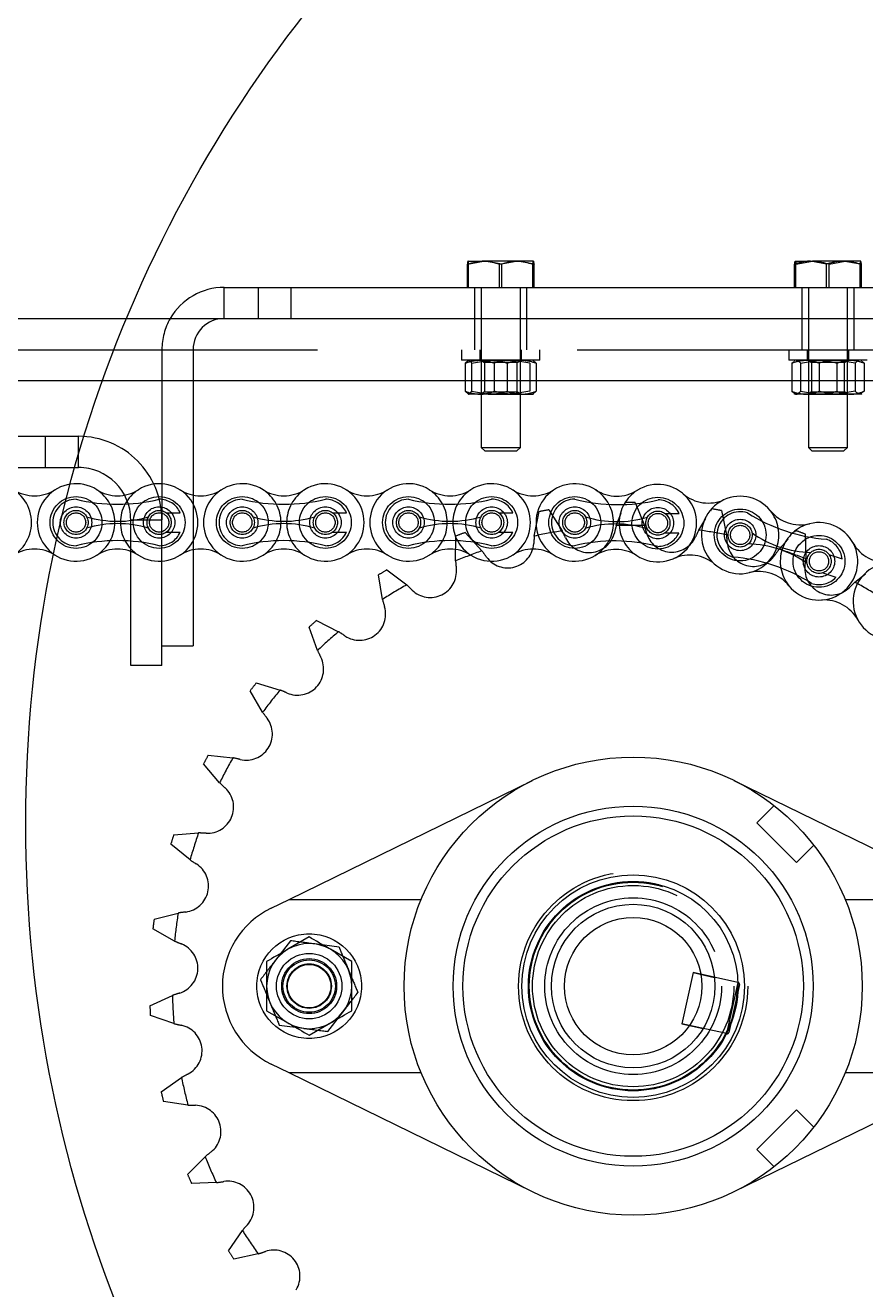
# Model space of a CAD drawing. Header units: metres. Extents: x 0 to 21025, y 0 to 14850.
# Drawn here: x 5627.9 to 5756.3, y 13640.7 to 13833.9 of the extents above; entities that cross this region are included whole.
import ezdxf

# ---------------------------------------------------------------- set-up
doc = ezdxf.new("R2010")
doc.units = ezdxf.units.M
doc.header["$LTSCALE"] = 25
doc.linetypes.add('HIDDEN2', pattern=[4.7625, 3.175, -1.5875])
doc.linetypes.add('PHANTOM', pattern=[63.5, 31.75, -6.35, 6.35, -6.35, 6.35, -6.35])
for name, color, linetype in [('SL4', 4, 'Continuous'), ('SRE', 2, 'PHANTOM'), ('ST1', 7, 'HIDDEN2')]:
    doc.layers.add(name, color=color, linetype=linetype)

msp = doc.modelspace()

# ---------------------------------------------------------------- linework, layer by layer
at = {"layer": 'SL4'}
for p, q in [((5695.407, 13797.449), (5697.858, 13797.896)), ((5695.407, 13793.896), (5695.407, 13797.449)), ((5695.499, 13797.896), (5695.496, 13797.894)), ((5695.502, 13797.896), (5697.858, 13797.896)), ((5702.855, 13797.896), (5697.858, 13797.896)), ((5700.309, 13797.449), (5702.855, 13797.896)), ((5700.309, 13793.896), (5700.309, 13797.449)), ((5705.496, 13797.896), (5702.855, 13797.896)), ((5705.401, 13793.896), (5705.401, 13797.449)), ((5705.499, 13797.896), (5705.496, 13797.896)), ((5705.502, 13797.894), (5705.499, 13797.896)), ((5705.591, 13793.896), (5705.591, 13797.449)), ((5745.4, 13793.896), (5745.4, 13797.449)), ((5745.502, 13797.896), (5748.154, 13797.896)), ((5745.604, 13797.449), (5748.154, 13797.896)), ((5745.604, 13793.896), (5745.604, 13797.449)), ((5753.151, 13797.896), (5748.154, 13797.896)), ((5750.704, 13797.449), (5753.151, 13797.896)), ((5750.704, 13793.896), (5750.704, 13797.449)), ((5755.496, 13797.896), (5753.151, 13797.896)), ((5755.502, 13797.894), (5755.499, 13797.896)), ((5755.598, 13793.896), (5755.598, 13797.449)), ((5658.261, 13789.133), (5658.261, 13793.896)), ((5658.261, 13793.896), (5663.499, 13793.896)), ((5663.499, 13789.133), (5663.499, 13793.896)), ((5663.499, 13793.896), (5668.499, 13793.896)), ((5668.499, 13789.133), (5668.499, 13793.896)), ((5668.499, 13793.896), (5823.739, 13793.896)), ((4878.736, 13789.133), (5823.739, 13789.133)), ((5668.499, 13789.133), (5823.739, 13789.133)), ((5828.736, 13779.608), (4878.736, 13779.608)), ((5668.169, 13700.383), (5705.358, 13718.574)), ((5736.115, 13718.574), (5773.303, 13700.383)), ((5665.414, 13699.036), (5668.169, 13700.383)), ((5668.169, 13700.383), (5688.341, 13700.383)), ((5753.131, 13700.383), (5773.303, 13700.383)), ((5671.236, 13694.639), (5667.986, 13692.762)), ((5677.736, 13690.886), (5674.486, 13692.762)), ((5664.736, 13683.381), (5667.986, 13681.504)), ((5671.236, 13679.628), (5674.486, 13681.504)), ((5668.169, 13673.883), (5665.414, 13675.231)), ((5688.341, 13673.883), (5668.169, 13673.883)), ((5705.358, 13655.693), (5668.169, 13673.883)), ((5773.303, 13673.883), (5736.115, 13655.693)), ((5773.303, 13673.883), (5753.131, 13673.883))]:
    msp.add_line(p, q, dxfattribs=at)
for radius in [35, 27.5, 26, 17, 16, 12.5, 10.5]:
    msp.add_circle((5720.736, 13687.133), radius, dxfattribs=at)
for centre, radius, start, end in [((5658.261, 13784.371), 9.525, 90, 150), ((5671.236, 13687.133), 13.25, 116.06522, 243.93478), ((5671.236, 13687.133), 6.5, 60, 120), ((5671.236, 13687.133), 6.5, 120, 180), ((5671.236, 13687.133), 6.5, 0, 60), ((5671.236, 13687.133), 6.5, 180, 240), ((5671.236, 13687.133), 6.5, 300, 0), ((5671.236, 13687.133), 6.5, 240, 300)]:
    msp.add_arc(centre, radius, start, end, dxfattribs=at)
for points, knots in [([(5695.502, 13797.896), (5695.494, 13797.891), (5695.462, 13797.87), (5695.431, 13797.632), (5695.407, 13797.449)], [0, 0, 0, 0, 0.2318493, 1, 1, 1, 1]), ([(5697.858, 13797.896), (5697.916, 13797.895), (5698.744, 13797.889), (5699.555, 13797.661), (5700.309, 13797.449)], [0, 0, 0, 0, 0.0702006, 1, 1, 1, 1]), ([(5702.855, 13797.896), (5702.916, 13797.895), (5703.775, 13797.889), (5704.618, 13797.661), (5705.401, 13797.449)], [0, 0, 0, 0, 0.0702006, 1, 1, 1, 1]), ([(5705.401, 13797.449), (5705.425, 13797.632), (5705.457, 13797.87), (5705.489, 13797.891), (5705.496, 13797.896)], [0, 0, 0, 0, 0.7681507, 1, 1, 1, 1]), ([(5705.496, 13797.896), (5705.521, 13797.84), (5705.554, 13797.768), (5705.584, 13797.505), (5705.591, 13797.449)], [0, 0, 0, 0, 0.78899924, 1, 1, 1, 1]), ([(5745.4, 13797.449), (5745.407, 13797.505), (5745.44, 13797.768), (5745.475, 13797.84), (5745.502, 13797.896)], [0, 0, 0, 0, 0.2110008, 1, 1, 1, 1]), ([(5745.502, 13797.896), (5745.51, 13797.891), (5745.545, 13797.87), (5745.578, 13797.632), (5745.604, 13797.449)], [0, 0, 0, 0, 0.2318493, 1, 1, 1, 1]), ([(5748.154, 13797.896), (5748.214, 13797.895), (5749.075, 13797.889), (5749.919, 13797.661), (5750.704, 13797.449)], [0, 0, 0, 0, 0.0702006, 1, 1, 1, 1]), ([(5753.151, 13797.896), (5753.209, 13797.895), (5754.035, 13797.889), (5754.845, 13797.661), (5755.598, 13797.449)], [0, 0, 0, 0, 0.0702006, 1, 1, 1, 1]), ([(5755.598, 13797.449), (5755.572, 13797.632), (5755.538, 13797.87), (5755.504, 13797.891), (5755.496, 13797.896)], [0, 0, 0, 0, 0.7681507, 1, 1, 1, 1]), ([(5674.486, 13692.762), (5674.409, 13692.807), (5673.312, 13693.441), (5672.236, 13694.062), (5671.236, 13694.639)], [0, 0, 0, 0, 0.0702148, 1, 1, 1, 1]), ([(5667.986, 13692.762), (5667.909, 13692.718), (5666.812, 13692.084), (5665.736, 13691.463), (5664.736, 13690.886)], [0, 0, 0, 0, 0.0702148, 1, 1, 1, 1]), ([(5664.736, 13690.886), (5664.736, 13689.948), (5664.736, 13688.71), (5664.736, 13687.44), (5664.736, 13687.133)], [0, 0, 0, 0, 0.7581486, 1, 1, 1, 1]), ([(5677.736, 13687.133), (5677.736, 13687.44), (5677.736, 13688.71), (5677.736, 13689.948), (5677.736, 13690.886)], [0, 0, 0, 0, 0.2418514, 1, 1, 1, 1]), ([(5664.736, 13687.133), (5664.736, 13686.147), (5664.736, 13684.876), (5664.736, 13683.654), (5664.736, 13683.381)], [0, 0, 0, 0, 0.7762867, 1, 1, 1, 1]), ([(5677.736, 13683.381), (5677.736, 13683.654), (5677.736, 13684.876), (5677.736, 13686.147), (5677.736, 13687.133)], [0, 0, 0, 0, 0.2237133, 1, 1, 1, 1]), ([(5667.986, 13681.504), (5668.063, 13681.46), (5669.161, 13680.826), (5670.236, 13680.205), (5671.236, 13679.628)], [0, 0, 0, 0, 0.0702148, 1, 1, 1, 1]), ([(5674.486, 13681.504), (5674.563, 13681.549), (5675.661, 13682.182), (5676.736, 13682.803), (5677.736, 13683.381)], [0, 0, 0, 0, 0.0702148, 1, 1, 1, 1])]:
    msp.add_open_spline(points, degree=3, knots=knots, dxfattribs=at)
at = {"layer": 'SRE'}
msp.add_circle((5828.736, 13711.954), 200.805, dxfattribs=at)
at = {"layer": 'ST1'}
for p, q in [((5695.596, 13793.896), (5695.596, 13797.449)), ((5700.688, 13797.449), (5698.142, 13797.896)), ((5700.688, 13793.896), (5700.688, 13797.449)), ((5705.591, 13797.449), (5703.14, 13797.896)), ((5750.294, 13797.449), (5747.847, 13797.896)), ((5750.294, 13793.896), (5750.294, 13797.449)), ((5755.393, 13797.449), (5752.844, 13797.896)), ((5755.393, 13793.896), (5755.393, 13797.449)), ((5658.261, 13789.133), (5658.261, 13793.896)), ((5663.499, 13789.133), (5663.499, 13793.896)), ((5696.499, 13793.896), (5696.499, 13789.133)), ((5697.499, 13793.896), (5697.499, 13769.45)), ((5703.499, 13769.45), (5703.499, 13793.896)), ((5704.499, 13789.133), (5704.499, 13793.896)), ((5746.499, 13793.896), (5746.499, 13789.133)), ((5747.499, 13793.896), (5747.499, 13769.45)), ((5753.499, 13769.45), (5753.499, 13793.896)), ((5754.499, 13789.133), (5754.499, 13793.896)), ((5696.499, 13789.133), (5696.499, 13784.371)), ((5704.499, 13784.371), (5704.499, 13789.133)), ((5746.499, 13789.133), (5746.499, 13784.371)), ((5754.499, 13784.371), (5754.499, 13789.133)), ((4878.736, 13784.371), (5878.736, 13784.371)), ((5648.736, 13784.371), (5648.736, 13758.373)), ((5653.499, 13784.371), (5653.499, 13739.133)), ((5694.499, 13784.371), (5694.499, 13782.771)), ((5697.299, 13784.371), (5697.299, 13782.771)), ((5703.699, 13782.771), (5703.699, 13784.371)), ((5706.499, 13782.771), (5706.499, 13784.371)), ((5744.499, 13784.371), (5744.499, 13782.771)), ((5747.299, 13784.371), (5747.299, 13782.771)), ((5753.699, 13782.771), (5753.699, 13784.371)), ((5702.277, 13782.771), (5694.499, 13782.771)), ((5695.082, 13782.324), (5695.571, 13782.771)), ((5695.082, 13782.324), (5695.082, 13778.017)), ((5696.061, 13782.324), (5698.769, 13782.771)), ((5696.061, 13782.324), (5696.061, 13778.017)), ((5697.499, 13782.771), (5697.499, 13782.745)), ((5697.499, 13782.771), (5697.999, 13782.421)), ((5703.499, 13782.745), (5697.499, 13782.745)), ((5697.499, 13782.745), (5697.999, 13782.395)), ((5698.9, 13782.421), (5697.999, 13782.421)), ((5697.999, 13782.421), (5697.999, 13782.395)), ((5702.098, 13782.395), (5697.999, 13782.395)), ((5697.999, 13782.395), (5697.999, 13777.921)), ((5702.999, 13782.421), (5698.9, 13782.421)), ((5699.52, 13782.324), (5699.52, 13778.017)), ((5701.478, 13782.324), (5701.478, 13778.017)), ((5702.999, 13782.395), (5702.098, 13782.395)), ((5704.937, 13782.324), (5702.228, 13782.771)), ((5706.499, 13782.771), (5702.277, 13782.771)), ((5702.999, 13782.421), (5703.499, 13782.771)), ((5702.999, 13782.395), (5703.499, 13782.745)), ((5702.999, 13782.395), (5702.999, 13782.421)), ((5702.999, 13777.921), (5702.999, 13782.395)), ((5703.499, 13782.745), (5703.499, 13782.771)), ((5704.937, 13782.324), (5704.937, 13778.017)), ((5705.916, 13782.324), (5705.426, 13782.771)), ((5705.916, 13782.324), (5705.916, 13778.017)), ((5752.664, 13782.771), (5744.499, 13782.771)), ((5744.958, 13782.324), (5745.353, 13782.583)), ((5744.958, 13782.324), (5744.958, 13778.017)), ((5745.499, 13782.771), (5745.308, 13782.661)), ((5746.323, 13782.324), (5749.094, 13782.771)), ((5746.323, 13782.324), (5746.323, 13778.017)), ((5747.499, 13782.771), (5747.999, 13782.421)), ((5747.499, 13782.771), (5747.499, 13782.745)), ((5753.499, 13782.745), (5747.499, 13782.745)), ((5747.499, 13782.745), (5747.999, 13782.395)), ((5748.772, 13782.421), (5747.999, 13782.421)), ((5747.999, 13782.421), (5747.999, 13782.395)), ((5752.225, 13782.395), (5747.999, 13782.395)), ((5747.999, 13782.395), (5747.999, 13777.921)), ((5752.999, 13782.421), (5748.772, 13782.421)), ((5749.134, 13782.324), (5749.134, 13778.017)), ((5751.864, 13782.324), (5751.864, 13778.017)), ((5754.674, 13782.324), (5751.904, 13782.771)), ((5752.999, 13782.395), (5752.225, 13782.395)), ((5756.499, 13782.771), (5752.664, 13782.771)), ((5752.999, 13782.421), (5753.499, 13782.771)), ((5752.999, 13782.395), (5753.499, 13782.745)), ((5752.999, 13782.395), (5752.999, 13782.421)), ((5752.999, 13777.921), (5752.999, 13782.395)), ((5753.499, 13782.745), (5753.499, 13782.771)), ((5754.674, 13782.324), (5754.674, 13778.017)), ((5755.689, 13782.661), (5755.499, 13782.771)), ((5756.04, 13782.324), (5755.644, 13782.583)), ((5756.04, 13782.324), (5756.04, 13778.017)), ((5878.736, 13779.608), (4878.736, 13779.608)), ((5695.082, 13778.017), (5695.571, 13777.571)), ((5698.769, 13777.571), (5695.571, 13777.571)), ((5696.061, 13778.017), (5698.769, 13777.571)), ((5697.999, 13777.946), (5697.499, 13777.596)), ((5697.999, 13777.921), (5697.499, 13777.571)), ((5698.581, 13777.596), (5697.499, 13777.596)), ((5697.999, 13777.946), (5702.999, 13777.946)), ((5697.999, 13777.921), (5702.999, 13777.921)), ((5698.58, 13777.596), (5703.499, 13777.596)), ((5703.697, 13777.571), (5698.769, 13777.571)), ((5704.937, 13778.017), (5702.228, 13777.571)), ((5703.499, 13777.596), (5702.999, 13777.946)), ((5703.499, 13777.571), (5702.999, 13777.921)), ((5703.697, 13777.571), (5705.495, 13777.571)), ((5705.916, 13778.017), (5705.426, 13777.571)), ((5744.958, 13778.017), (5745.641, 13777.571)), ((5745.308, 13777.681), (5745.499, 13777.571)), ((5745.641, 13777.571), (5745.499, 13777.571)), ((5749.094, 13777.571), (5745.641, 13777.571)), ((5746.323, 13778.017), (5749.094, 13777.571)), ((5747.999, 13777.946), (5747.499, 13777.596)), ((5747.999, 13777.921), (5747.499, 13777.571)), ((5747.499, 13777.596), (5748.427, 13777.596)), ((5747.999, 13777.946), (5752.999, 13777.946)), ((5747.999, 13777.921), (5752.999, 13777.921)), ((5748.427, 13777.596), (5753.499, 13777.596)), ((5753.952, 13777.571), (5749.094, 13777.571)), ((5754.674, 13778.017), (5751.904, 13777.571)), ((5753.499, 13777.596), (5752.999, 13777.946)), ((5753.499, 13777.571), (5752.999, 13777.921)), ((5755.499, 13777.571), (5753.952, 13777.571)), ((5756.04, 13778.017), (5755.357, 13777.571)), ((5755.499, 13777.571), (5755.689, 13777.681)), ((5625.974, 13771.136), (5630.974, 13771.136)), ((5630.974, 13766.373), (5630.974, 13771.136)), ((5630.974, 13771.136), (5635.974, 13771.136)), ((5635.974, 13766.373), (5635.974, 13771.136)), ((5697.499, 13769.45), (5703.499, 13769.45)), ((5697.499, 13769.45), (5698.053, 13768.896)), ((5698.053, 13768.896), (5702.944, 13768.896)), ((5702.944, 13768.896), (5703.499, 13769.45)), ((5747.499, 13769.45), (5753.499, 13769.45)), ((5747.499, 13769.45), (5748.053, 13768.896)), ((5748.053, 13768.896), (5752.944, 13768.896)), ((5752.944, 13768.896), (5753.499, 13769.45)), ((5625.974, 13766.373), (5630.974, 13766.373)), ((5630.974, 13766.373), (5635.974, 13766.373)), ((5719.427, 13760.722), (5719.545, 13761.024)), ((5721.045, 13761.033), (5722.476, 13757.512)), ((5649.421, 13759.449), (5651.545, 13759.449)), ((5674.821, 13759.449), (5676.945, 13759.449)), ((5700.221, 13759.449), (5702.345, 13759.449)), ((5705.635, 13755.895), (5706.37, 13759.624)), ((5707.845, 13759.9), (5709.882, 13756.691)), ((5718.156, 13757.486), (5718.907, 13759.398)), ((5725.632, 13759.34), (5727.756, 13759.323)), ((5732.588, 13759.774), (5732.758, 13760.049)), ((5734.235, 13759.79), (5735.015, 13756.07)), ((5643.974, 13736.136), (5643.974, 13758.373)), ((5643.974, 13758.373), (5648.736, 13758.373)), ((5648.736, 13736.136), (5648.736, 13758.373)), ((5730.759, 13756.816), (5731.839, 13758.563)), ((5649.421, 13756.497), (5651.545, 13756.497)), ((5674.821, 13756.497), (5676.945, 13756.497)), ((5693.6, 13752.093), (5693.658, 13755.893)), ((5695.059, 13756.429), (5697.636, 13753.635)), ((5700.221, 13756.497), (5702.345, 13756.497)), ((5725.609, 13756.388), (5727.732, 13756.371)), ((5743.041, 13753.907), (5744.414, 13755.432)), ((5745.368, 13756.491), (5745.584, 13756.731)), ((5746.992, 13756.212), (5747.094, 13752.413)), ((5750.646, 13753.084), (5752.66, 13752.41)), ((5682.437, 13746.204), (5681.815, 13749.953)), ((5683.098, 13750.73), (5686.133, 13748.442)), ((5749.71, 13750.284), (5751.725, 13749.611)), ((5754.605, 13748.851), (5756.229, 13750.106)), ((5672.505, 13738.416), (5671.224, 13741.994)), ((5672.347, 13742.988), (5675.742, 13741.278)), ((5648.736, 13739.133), (5653.499, 13739.133)), ((5648.736, 13736.136), (5643.974, 13736.136)), ((5664.123, 13728.98), (5662.224, 13732.272)), ((5663.152, 13733.45), (5666.797, 13732.374)), ((5655.807, 13722.424), (5659.586, 13722.016)), ((5657.561, 13718.199), (5655.104, 13721.098)), ((5742.273, 13714.727), (5739.628, 13712.082)), ((5650.549, 13710.263), (5654.34, 13710.536)), ((5745.685, 13706.025), (5739.628, 13712.082)), ((5653.03, 13706.419), (5650.094, 13708.834)), ((5745.685, 13706.025), (5748.33, 13708.67)), ((5647.547, 13697.359), (5651.228, 13698.304)), ((5650.674, 13694.02), (5647.355, 13695.871)), ((5668.361, 13694.066), (5666.078, 13691.088)), ((5675.803, 13693.09), (5672.082, 13693.578)), ((5729.901, 13689.196), (5728.168, 13681.386)), ((5729.901, 13689.196), (5733.164, 13688.472)), ((5736.735, 13687.68), (5729.901, 13689.196)), ((5736.735, 13687.68), (5735.001, 13679.87)), ((5736.974, 13687.37), (5735.348, 13680.049)), ((5736.735, 13687.68), (5736.784, 13687.669)), ((5646.898, 13684.126), (5650.351, 13685.714)), ((5650.57, 13681.399), (5646.974, 13682.628)), ((5674.111, 13680.2), (5676.395, 13683.178)), ((5666.67, 13681.177), (5670.39, 13680.689)), ((5728.168, 13681.386), (5731.431, 13680.662)), ((5735.001, 13679.87), (5728.168, 13681.386)), ((5735.05, 13679.859), (5735.001, 13679.87)), ((5648.621, 13670.99), (5651.735, 13673.169)), ((5652.722, 13668.963), (5648.964, 13669.53)), ((5739.628, 13662.184), (5745.685, 13668.242)), ((5748.33, 13665.597), (5745.685, 13668.242)), ((5739.628, 13662.184), (5742.273, 13659.54)), ((5652.663, 13658.373), (5655.338, 13661.073)), ((5657.059, 13657.11), (5653.26, 13656.997)), ((5658.892, 13646.68), (5661.042, 13649.814)), ((5663.443, 13646.223), (5659.726, 13645.433))]:
    msp.add_line(p, q, dxfattribs=at)
for centre, radius in [((5635.614, 13757.973), 3.96), ((5648.314, 13757.973), 3.96), ((5661.014, 13757.973), 3.96), ((5673.714, 13757.973), 3.96), ((5686.414, 13757.973), 3.96), ((5699.114, 13757.973), 3.96), ((5711.814, 13757.973), 3.96), ((5724.513, 13757.873), 3.96), ((5635.614, 13757.973), 2.398), ((5635.614, 13757.973), 1.845), ((5635.614, 13757.973), 1.476), ((5648.314, 13757.973), 2.399), ((5648.314, 13757.973), 1.845), ((5648.314, 13757.973), 1.476), ((5661.014, 13757.973), 2.398), ((5661.014, 13757.973), 1.845), ((5661.014, 13757.973), 1.476), ((5673.714, 13757.973), 2.398), ((5673.714, 13757.973), 1.845), ((5673.714, 13757.973), 1.476), ((5686.414, 13757.973), 2.398), ((5686.414, 13757.973), 1.845), ((5686.414, 13757.973), 1.476), ((5699.114, 13757.973), 2.398), ((5699.114, 13757.973), 1.845), ((5699.114, 13757.973), 1.476), ((5711.814, 13757.973), 2.398), ((5711.814, 13757.973), 1.845), ((5711.814, 13757.973), 1.476), ((5724.513, 13757.873), 2.399), ((5724.513, 13757.873), 1.845), ((5724.513, 13757.873), 1.476), ((5737.084, 13756.061), 3.96), ((5737.084, 13756.061), 2.399), ((5737.084, 13756.061), 1.845), ((5737.084, 13756.061), 1.476), ((5749.128, 13752.035), 3.96), ((5749.128, 13752.035), 2.398), ((5749.128, 13752.035), 1.845), ((5749.128, 13752.035), 1.476), ((5720.736, 13687.133), 17.5), ((5720.736, 13687.133), 16), ((5720.736, 13687.133), 16), ((5720.736, 13687.133), 16), ((5720.736, 13687.133), 15.875), ((5720.736, 13687.133), 15.375), ((5720.736, 13687.133), 13.5), ((5720.736, 13687.133), 13.5), ((5671.236, 13687.133), 8), ((5671.236, 13687.133), 5), ((5671.236, 13687.133), 4.2), ((5671.236, 13687.133), 4), ((5671.236, 13687.133), 3.4), ((5671.236, 13687.133), 3.309)]:
    msp.add_circle(centre, radius, dxfattribs=at)
for centre, radius, start, end in [((5658.261, 13784.371), 9.525, 150, 180), ((5658.261, 13784.371), 4.763, 90, 180), ((5635.974, 13758.373), 12.762, 0, 90), ((5635.974, 13758.373), 8, 0, 90), ((5622.914, 13757.973), 5.905, 243.64084, 90), ((5629.264, 13767.966), 5.92, 237.56669, 302.43331), ((5635.614, 13757.973), 5.92, 57.56669, 302.43331), ((5641.964, 13767.966), 5.92, 237.56669, 302.43331), ((5635.614, 13757.973), 5.92, 302.43331, 57.56669), ((5648.314, 13757.973), 5.92, 122.43331, 237.56669), ((5648.314, 13757.973), 5.92, 237.56669, 122.43331), ((5654.664, 13767.966), 5.92, 237.56669, 302.43331), ((5661.014, 13757.973), 5.92, 57.56669, 302.43331), ((5667.364, 13767.966), 5.92, 237.56669, 302.43331), ((5661.014, 13757.973), 5.92, 302.43326, 57.56674), ((5673.714, 13757.973), 5.92, 122.43326, 237.56674), ((5673.714, 13757.973), 5.92, 237.56669, 122.43331), ((5680.064, 13767.966), 5.92, 237.56669, 302.43331), ((5686.414, 13757.973), 5.92, 57.56669, 302.43331), ((5692.764, 13767.966), 5.92, 237.56669, 302.43331), ((5686.414, 13757.973), 5.92, 302.43326, 57.56674), ((5699.114, 13757.973), 5.92, 122.43326, 237.56674), ((5699.114, 13757.973), 5.92, 237.56669, 122.43331), ((5705.464, 13767.966), 5.92, 237.56669, 302.43331), ((5711.814, 13757.973), 5.92, 57.11209, 301.97871), ((5711.814, 13757.973), 5.92, 301.97865, 57.11214), ((5718.243, 13767.916), 5.92, 237.11209, 301.97871), ((5724.513, 13757.873), 5.92, 121.97869, 237.1121), ((5724.513, 13757.873), 5.92, 237.11209, 121.97871), ((5635.614, 13757.973), 3.552, 90, 270), ((5641.964, 13787.07), 26.322, 256.04015, 283.95985), ((5648.314, 13757.973), 3.552, 24.55336, 90), ((5661.014, 13757.973), 3.552, 90, 270), ((5667.364, 13787.07), 26.322, 256.04015, 283.95985), ((5673.714, 13757.973), 3.552, 24.55336, 90), ((5686.414, 13757.973), 3.552, 90, 270), ((5692.764, 13787.07), 26.322, 256.04015, 283.95985), ((5699.114, 13757.973), 3.552, 24.55336, 90), ((5711.814, 13757.973), 3.552, 89.5454, 269.5454), ((5718.394, 13787.019), 26.322, 255.58555, 283.50525), ((5720.736, 13687.133), 73.9, 89.76077, 90.92376), ((5724.513, 13757.873), 3.552, 24.09876, 89.5454), ((5732.224, 13766.858), 5.92, 229.36751, 294.23413), ((5737.084, 13756.061), 5.92, 39.08188, 283.9485), ((5641.964, 13774.326), 16.175, 252.993, 287.007), ((5667.364, 13774.326), 16.175, 252.993, 287.007), ((5692.764, 13774.326), 16.175, 252.993, 287.007), ((5720.736, 13687.133), 73.9, 100.04648, 101.20948), ((5718.293, 13774.275), 16.175, 252.5384, 286.5524), ((5720.736, 13687.133), 73.9, 79.47506, 80.63805), ((5737.084, 13756.061), 3.552, 71.51519, 251.51519), ((5752.331, 13781.644), 26.322, 237.55534, 265.47504), ((5737.084, 13756.061), 5.92, 283.94849, 39.08189), ((5746.274, 13763.526), 5.92, 219.08188, 283.9485), ((5641.964, 13741.621), 16.175, 72.993, 107.007), ((5667.364, 13741.621), 16.175, 72.993, 107.007), ((5692.764, 13741.621), 16.175, 72.993, 107.007), ((5718.034, 13741.571), 16.175, 72.5384, 106.5524), ((5738.243, 13751.64), 20.92, 163.77434, 166.95162), ((5720.736, 13687.133), 70.4, 88.5839, 92.10063), ((5702.461, 13751.427), 20.92, 13.73292, 16.9102), ((5749.479, 13747.478), 20.92, 153.48862, 156.6659), ((5720.736, 13687.133), 70.4, 78.29818, 81.81492), ((5749.128, 13752.035), 5.92, 103.94842, 219.08196), ((5749.128, 13752.035), 5.92, 219.08188, 103.9485), ((5641.964, 13728.877), 26.322, 76.04015, 103.95985), ((5648.314, 13757.973), 3.552, 270, 335.44664), ((5667.364, 13728.877), 26.322, 76.04015, 103.95985), ((5673.714, 13757.973), 3.552, 270, 335.44664), ((5692.764, 13728.877), 26.322, 76.04015, 103.95985), ((5720.736, 13687.133), 73.9, 110.3322, 111.49519), ((5699.114, 13757.973), 3.552, 270, 335.44664), ((5726.443, 13753.73), 20.92, 174.06005, 177.23733), ((5720.736, 13687.133), 70.4, 98.86961, 102.38635), ((5691.274, 13747.13), 20.92, 24.01863, 27.19591), ((5713.992, 13757.371), 4, 205.55516, 345.41508), ((5717.933, 13728.827), 26.322, 75.58555, 103.50525), ((5726.641, 13757.447), 4, 195.26945, 335.12937), ((5724.513, 13757.873), 3.552, 269.5454, 334.99203), ((5714.234, 13753.657), 20.92, 3.4472, 6.62448), ((5739.101, 13755.262), 4, 184.98373, 324.84365), ((5748.291, 13769.557), 16.175, 234.50819, 268.52219), ((5720.736, 13687.133), 73.9, 69.18934, 70.35233), ((5749.128, 13752.035), 3.552, 6.06855, 71.51519), ((5759.504, 13757.738), 5.92, 208.79625, 273.66287), ((5629.264, 13747.98), 5.92, 57.56669, 122.43331), ((5641.964, 13747.98), 5.92, 57.56669, 122.43331), ((5654.664, 13747.98), 5.92, 57.56669, 122.43331), ((5667.364, 13747.98), 5.92, 57.56669, 122.43331), ((5680.064, 13747.98), 5.92, 57.56669, 122.43331), ((5692.764, 13747.98), 5.92, 57.56669, 122.43331), ((5720.736, 13687.133), 70.4, 109.15533, 112.67206), ((5681.035, 13740.905), 20.92, 34.30435, 37.48162), ((5701.559, 13755.038), 4, 215.84088, 355.7008), ((5705.464, 13747.98), 5.92, 57.56669, 122.43331), ((5718.084, 13747.93), 5.92, 57.11209, 121.97871), ((5729.373, 13747.076), 5.92, 49.36751, 114.23413), ((5737.921, 13738.539), 16.175, 54.50819, 88.52219), ((5759.792, 13741.376), 20.92, 143.20291, 146.38019), ((5720.736, 13687.133), 70.4, 68.01247, 71.52921), ((5714.46, 13753.678), 20.92, 184.34577, 187.52304), ((5733.881, 13726.452), 26.322, 57.55534, 85.47504), ((5750.971, 13750.888), 4, 174.69802, 314.55794), ((5726.217, 13753.749), 20.92, 353.16149, 356.33877), ((5760.261, 13745.922), 5.92, 18.51062, 263.37724), ((5720.736, 13687.133), 73.9, 120.61791, 121.78091), ((5689.742, 13750.522), 4, 226.12659, 5.98651), ((5739.938, 13744.57), 5.92, 39.08188, 103.9485), ((5749.128, 13752.035), 3.552, 251.51519, 316.96183), ((5720.736, 13687.133), 70.4, 119.44104, 122.95778), ((5672.072, 13732.952), 20.92, 44.59006, 47.76734), ((5768.85, 13733.53), 20.92, 132.91719, 136.09447), ((5720.736, 13687.133), 70.4, 57.72676, 61.24349), ((5702.679, 13751.488), 20.92, 194.63148, 197.80876), ((5749.885, 13740.219), 5.92, 28.79625, 93.66287), ((5678.922, 13743.969), 4, 236.41231, 16.27223), ((5720.736, 13687.133), 73.9, 130.90363, 132.06662), ((5720.736, 13687.133), 70.4, 129.72676, 133.24349), ((5664.672, 13723.527), 20.92, 54.87577, 58.05305), ((5691.478, 13747.23), 20.92, 204.91719, 208.09447), ((5669.445, 13735.59), 4, 246.69802, 26.55794), ((5720.736, 13687.133), 73.9, 141.18934, 142.35233), ((5720.736, 13687.133), 70.4, 140.01247, 143.52921), ((5659.075, 13712.931), 20.92, 65.16149, 68.33877), ((5661.617, 13725.653), 4, 256.98373, 36.84365), ((5681.218, 13741.04), 20.92, 215.20291, 218.38019), ((5720.736, 13687.133), 73.9, 151.47506, 152.63805), ((5720.736, 13687.133), 70.4, 150.29818, 153.81492), ((5655.46, 13701.506), 20.92, 75.4472, 78.62448), ((5672.227, 13733.117), 20.92, 225.48862, 228.6659), ((5655.689, 13714.477), 4, 267.26945, 47.12937), ((5720.736, 13687.133), 70.4, 160.5839, 164.10063), ((5653.942, 13689.62), 20.92, 85.73292, 88.9102), ((5720.736, 13687.133), 73.9, 161.76077, 162.92376), ((5651.852, 13702.423), 4, 277.55516, 57.41508), ((5664.796, 13723.717), 20.92, 235.77434, 238.95162), ((5720.736, 13687.133), 73.9, 172.04648, 173.20948), ((5720.736, 13687.133), 70.4, 170.86961, 174.38635), ((5654.572, 13677.653), 20.92, 96.01863, 99.19591), ((5659.163, 13713.14), 20.92, 246.06005, 249.23733), ((5650.229, 13689.878), 4, 287.84088, 67.7008), ((5736.729, 13687.425), 0.25, 347.48512, 77.48512), ((5657.328, 13665.992), 20.92, 106.30435, 109.48162), ((5720.736, 13687.133), 70.4, 181.15533, 184.67206), ((5720.736, 13687.133), 73.9, 182.3322, 183.49519), ((5655.509, 13701.728), 20.92, 256.34577, 259.52304), ((5650.872, 13677.244), 4, 298.12659, 77.98651), ((5735.104, 13680.103), 0.25, 257.48512, 347.48512), ((5662.122, 13655.009), 20.92, 116.59006, 119.76734), ((5720.736, 13687.133), 70.4, 191.44104, 194.95778), ((5720.736, 13687.133), 73.9, 192.61791, 193.78091), ((5653.951, 13689.846), 20.92, 266.63148, 269.80876), ((5653.761, 13664.928), 4, 308.41231, 88.27223), ((5668.8, 13645.059), 20.92, 126.87577, 130.05305), ((5720.736, 13687.133), 70.4, 201.72676, 205.24349), ((5720.736, 13687.133), 73.9, 202.90363, 204.06662), ((5654.54, 13677.878), 20.92, 276.91719, 280.09447), ((5658.802, 13653.326), 4, 318.69802, 98.55794), ((5677.147, 13636.462), 20.92, 137.16149, 140.33877), ((5720.736, 13687.133), 70.4, 212.01247, 215.52921), ((5720.736, 13687.133), 73.9, 213.18934, 214.35233), ((5665.834, 13642.811), 4, 328.98373, 108.84365), ((5657.256, 13666.207), 20.92, 287.20291, 290.38019)]:
    msp.add_arc(centre, radius, start, end, dxfattribs=at)
for points, knots in [([(5695.596, 13797.449), (5695.59, 13797.505), (5695.559, 13797.768), (5695.527, 13797.84), (5695.502, 13797.896)], [0, 0, 0, 0, 0.2110008, 1, 1, 1, 1]), ([(5698.142, 13797.896), (5698.082, 13797.895), (5697.222, 13797.889), (5696.38, 13797.661), (5695.596, 13797.449)], [0, 0, 0, 0, 0.0702006, 1, 1, 1, 1]), ([(5703.14, 13797.896), (5703.082, 13797.895), (5702.254, 13797.889), (5701.443, 13797.661), (5700.688, 13797.449)], [0, 0, 0, 0, 0.0702006, 1, 1, 1, 1]), ([(5747.847, 13797.896), (5747.789, 13797.895), (5746.962, 13797.889), (5746.153, 13797.661), (5745.4, 13797.449)], [0, 0, 0, 0, 0.0702006, 1, 1, 1, 1]), ([(5752.844, 13797.896), (5752.783, 13797.895), (5751.922, 13797.889), (5751.079, 13797.661), (5750.294, 13797.449)], [0, 0, 0, 0, 0.0702006, 1, 1, 1, 1]), ([(5755.496, 13797.896), (5755.468, 13797.84), (5755.434, 13797.768), (5755.4, 13797.505), (5755.393, 13797.449)], [0, 0, 0, 0, 0.7889992, 1, 1, 1, 1]), ([(5695.082, 13782.324), (5695.268, 13782.392), (5695.991, 13782.653), (5696.743, 13782.721), (5697.301, 13782.771)], [0, 0, 0, 0, 0.2575513, 1, 1, 1, 1]), ([(5695.571, 13782.771), (5695.583, 13782.77), (5695.748, 13782.764), (5695.91, 13782.536), (5696.061, 13782.324)], [0, 0, 0, 0, 0.0702006, 1, 1, 1, 1]), ([(5697.301, 13782.771), (5697.502, 13782.764), (5698.254, 13782.739), (5698.985, 13782.5), (5699.52, 13782.324)], [0, 0, 0, 0, 0.2686336, 1, 1, 1, 1]), ([(5698.769, 13782.771), (5698.834, 13782.77), (5699.748, 13782.764), (5700.645, 13782.536), (5701.478, 13782.324)], [0, 0, 0, 0, 0.0702006, 1, 1, 1, 1]), ([(5702.228, 13782.771), (5702.164, 13782.77), (5701.249, 13782.764), (5700.353, 13782.536), (5699.52, 13782.324)], [0, 0, 0, 0, 0.0702006, 1, 1, 1, 1]), ([(5701.478, 13782.324), (5701.664, 13782.392), (5702.388, 13782.653), (5703.139, 13782.721), (5703.697, 13782.771)], [0, 0, 0, 0, 0.25755135, 1, 1, 1, 1]), ([(5703.697, 13782.771), (5703.899, 13782.764), (5704.65, 13782.739), (5705.381, 13782.5), (5705.916, 13782.324)], [0, 0, 0, 0, 0.2686336, 1, 1, 1, 1]), ([(5744.958, 13782.324), (5745.133, 13782.392), (5745.814, 13782.653), (5746.521, 13782.721), (5747.046, 13782.771)], [0, 0, 0, 0, 0.2575513, 1, 1, 1, 1]), ([(5745.641, 13782.771), (5745.657, 13782.77), (5745.887, 13782.764), (5746.113, 13782.536), (5746.323, 13782.324)], [0, 0, 0, 0, 0.07020058, 1, 1, 1, 1]), ([(5747.046, 13782.771), (5747.236, 13782.764), (5747.942, 13782.739), (5748.63, 13782.5), (5749.134, 13782.324)], [0, 0, 0, 0, 0.2686336, 1, 1, 1, 1]), ([(5749.094, 13782.771), (5749.159, 13782.77), (5750.095, 13782.764), (5751.012, 13782.536), (5751.864, 13782.324)], [0, 0, 0, 0, 0.0702006, 1, 1, 1, 1]), ([(5751.904, 13782.771), (5751.838, 13782.77), (5750.903, 13782.764), (5749.986, 13782.536), (5749.134, 13782.324)], [0, 0, 0, 0, 0.0702006, 1, 1, 1, 1]), ([(5751.864, 13782.324), (5752.039, 13782.392), (5752.72, 13782.653), (5753.427, 13782.721), (5753.952, 13782.771)], [0, 0, 0, 0, 0.25755135, 1, 1, 1, 1]), ([(5753.952, 13782.771), (5754.142, 13782.764), (5754.848, 13782.739), (5755.536, 13782.5), (5756.04, 13782.324)], [0, 0, 0, 0, 0.2686336, 1, 1, 1, 1]), ([(5755.357, 13782.771), (5755.341, 13782.77), (5755.11, 13782.764), (5754.884, 13782.536), (5754.674, 13782.324)], [0, 0, 0, 0, 0.07020058, 1, 1, 1, 1]), ([(5695.082, 13778.017), (5695.268, 13777.95), (5695.991, 13777.688), (5696.743, 13777.621), (5697.301, 13777.571)], [0, 0, 0, 0, 0.2575513, 1, 1, 1, 1]), ([(5695.571, 13777.571), (5695.583, 13777.571), (5695.748, 13777.578), (5695.91, 13777.805), (5696.061, 13778.017)], [0, 0, 0, 0, 0.0702006, 1, 1, 1, 1]), ([(5697.301, 13777.571), (5697.502, 13777.577), (5698.254, 13777.602), (5698.985, 13777.842), (5699.52, 13778.017)], [0, 0, 0, 0, 0.2686336, 1, 1, 1, 1]), ([(5698.769, 13777.571), (5698.834, 13777.571), (5699.748, 13777.578), (5700.645, 13777.805), (5701.478, 13778.017)], [0, 0, 0, 0, 0.0702006, 1, 1, 1, 1]), ([(5702.228, 13777.571), (5702.164, 13777.571), (5701.249, 13777.578), (5700.353, 13777.805), (5699.52, 13778.017)], [0, 0, 0, 0, 0.0702006, 1, 1, 1, 1]), ([(5701.478, 13778.017), (5701.664, 13777.95), (5702.388, 13777.688), (5703.139, 13777.621), (5703.697, 13777.571)], [0, 0, 0, 0, 0.25755135, 1, 1, 1, 1]), ([(5703.697, 13777.571), (5703.899, 13777.577), (5704.65, 13777.602), (5705.381, 13777.842), (5705.916, 13778.017)], [0, 0, 0, 0, 0.26863361, 1, 1, 1, 1]), ([(5744.958, 13778.017), (5745.133, 13777.95), (5745.814, 13777.688), (5746.521, 13777.621), (5747.046, 13777.571)], [0, 0, 0, 0, 0.2575513, 1, 1, 1, 1]), ([(5745.641, 13777.571), (5745.657, 13777.571), (5745.887, 13777.578), (5746.113, 13777.805), (5746.323, 13778.017)], [0, 0, 0, 0, 0.07020058, 1, 1, 1, 1]), ([(5747.046, 13777.571), (5747.236, 13777.577), (5747.942, 13777.602), (5748.63, 13777.842), (5749.134, 13778.017)], [0, 0, 0, 0, 0.2686336, 1, 1, 1, 1]), ([(5749.094, 13777.571), (5749.159, 13777.571), (5750.095, 13777.578), (5751.012, 13777.805), (5751.864, 13778.017)], [0, 0, 0, 0, 0.0702006, 1, 1, 1, 1]), ([(5751.904, 13777.571), (5751.838, 13777.571), (5750.903, 13777.578), (5749.986, 13777.805), (5749.134, 13778.017)], [0, 0, 0, 0, 0.0702006, 1, 1, 1, 1]), ([(5751.864, 13778.017), (5752.039, 13777.95), (5752.72, 13777.688), (5753.427, 13777.621), (5753.952, 13777.571)], [0, 0, 0, 0, 0.25755135, 1, 1, 1, 1]), ([(5753.952, 13777.571), (5754.142, 13777.577), (5754.848, 13777.602), (5755.536, 13777.842), (5756.04, 13778.017)], [0, 0, 0, 0, 0.2686336, 1, 1, 1, 1]), ([(5755.357, 13777.571), (5755.341, 13777.571), (5755.11, 13777.578), (5754.884, 13777.805), (5754.674, 13778.017)], [0, 0, 0, 0, 0.07020058, 1, 1, 1, 1]), ([(5672.082, 13693.578), (5671.994, 13693.59), (5670.737, 13693.755), (5669.506, 13693.916), (5668.361, 13694.066)], [0, 0, 0, 0, 0.07021477, 1, 1, 1, 1]), ([(5675.803, 13693.09), (5675.924, 13692.799), (5676.392, 13691.669), (5676.879, 13690.495), (5677.241, 13689.623)], [0, 0, 0, 0, 0.25755135, 1, 1, 1, 1]), ([(5666.078, 13691.088), (5666.024, 13691.018), (5665.253, 13690.012), (5664.497, 13689.026), (5663.795, 13688.11)], [0, 0, 0, 0, 0.0702148, 1, 1, 1, 1]), ([(5677.241, 13689.623), (5677.371, 13689.308), (5677.858, 13688.135), (5678.332, 13686.992), (5678.678, 13686.157)], [0, 0, 0, 0, 0.2686336, 1, 1, 1, 1]), ([(5663.795, 13688.11), (5663.915, 13687.819), (5664.384, 13686.689), (5664.871, 13685.515), (5665.232, 13684.643)], [0, 0, 0, 0, 0.2575513, 1, 1, 1, 1]), ([(5676.395, 13683.178), (5676.449, 13683.249), (5677.22, 13684.255), (5677.976, 13685.24), (5678.678, 13686.157)], [0, 0, 0, 0, 0.0702148, 1, 1, 1, 1]), ([(5665.232, 13684.643), (5665.363, 13684.328), (5665.849, 13683.155), (5666.323, 13682.012), (5666.67, 13681.177)], [0, 0, 0, 0, 0.2686336, 1, 1, 1, 1]), ([(5670.39, 13680.689), (5670.479, 13680.677), (5671.735, 13680.512), (5672.966, 13680.35), (5674.111, 13680.2)], [0, 0, 0, 0, 0.07021477, 1, 1, 1, 1])]:
    msp.add_open_spline(points, degree=3, knots=knots, dxfattribs=at)

doc.saveas('drawing.dxf')
